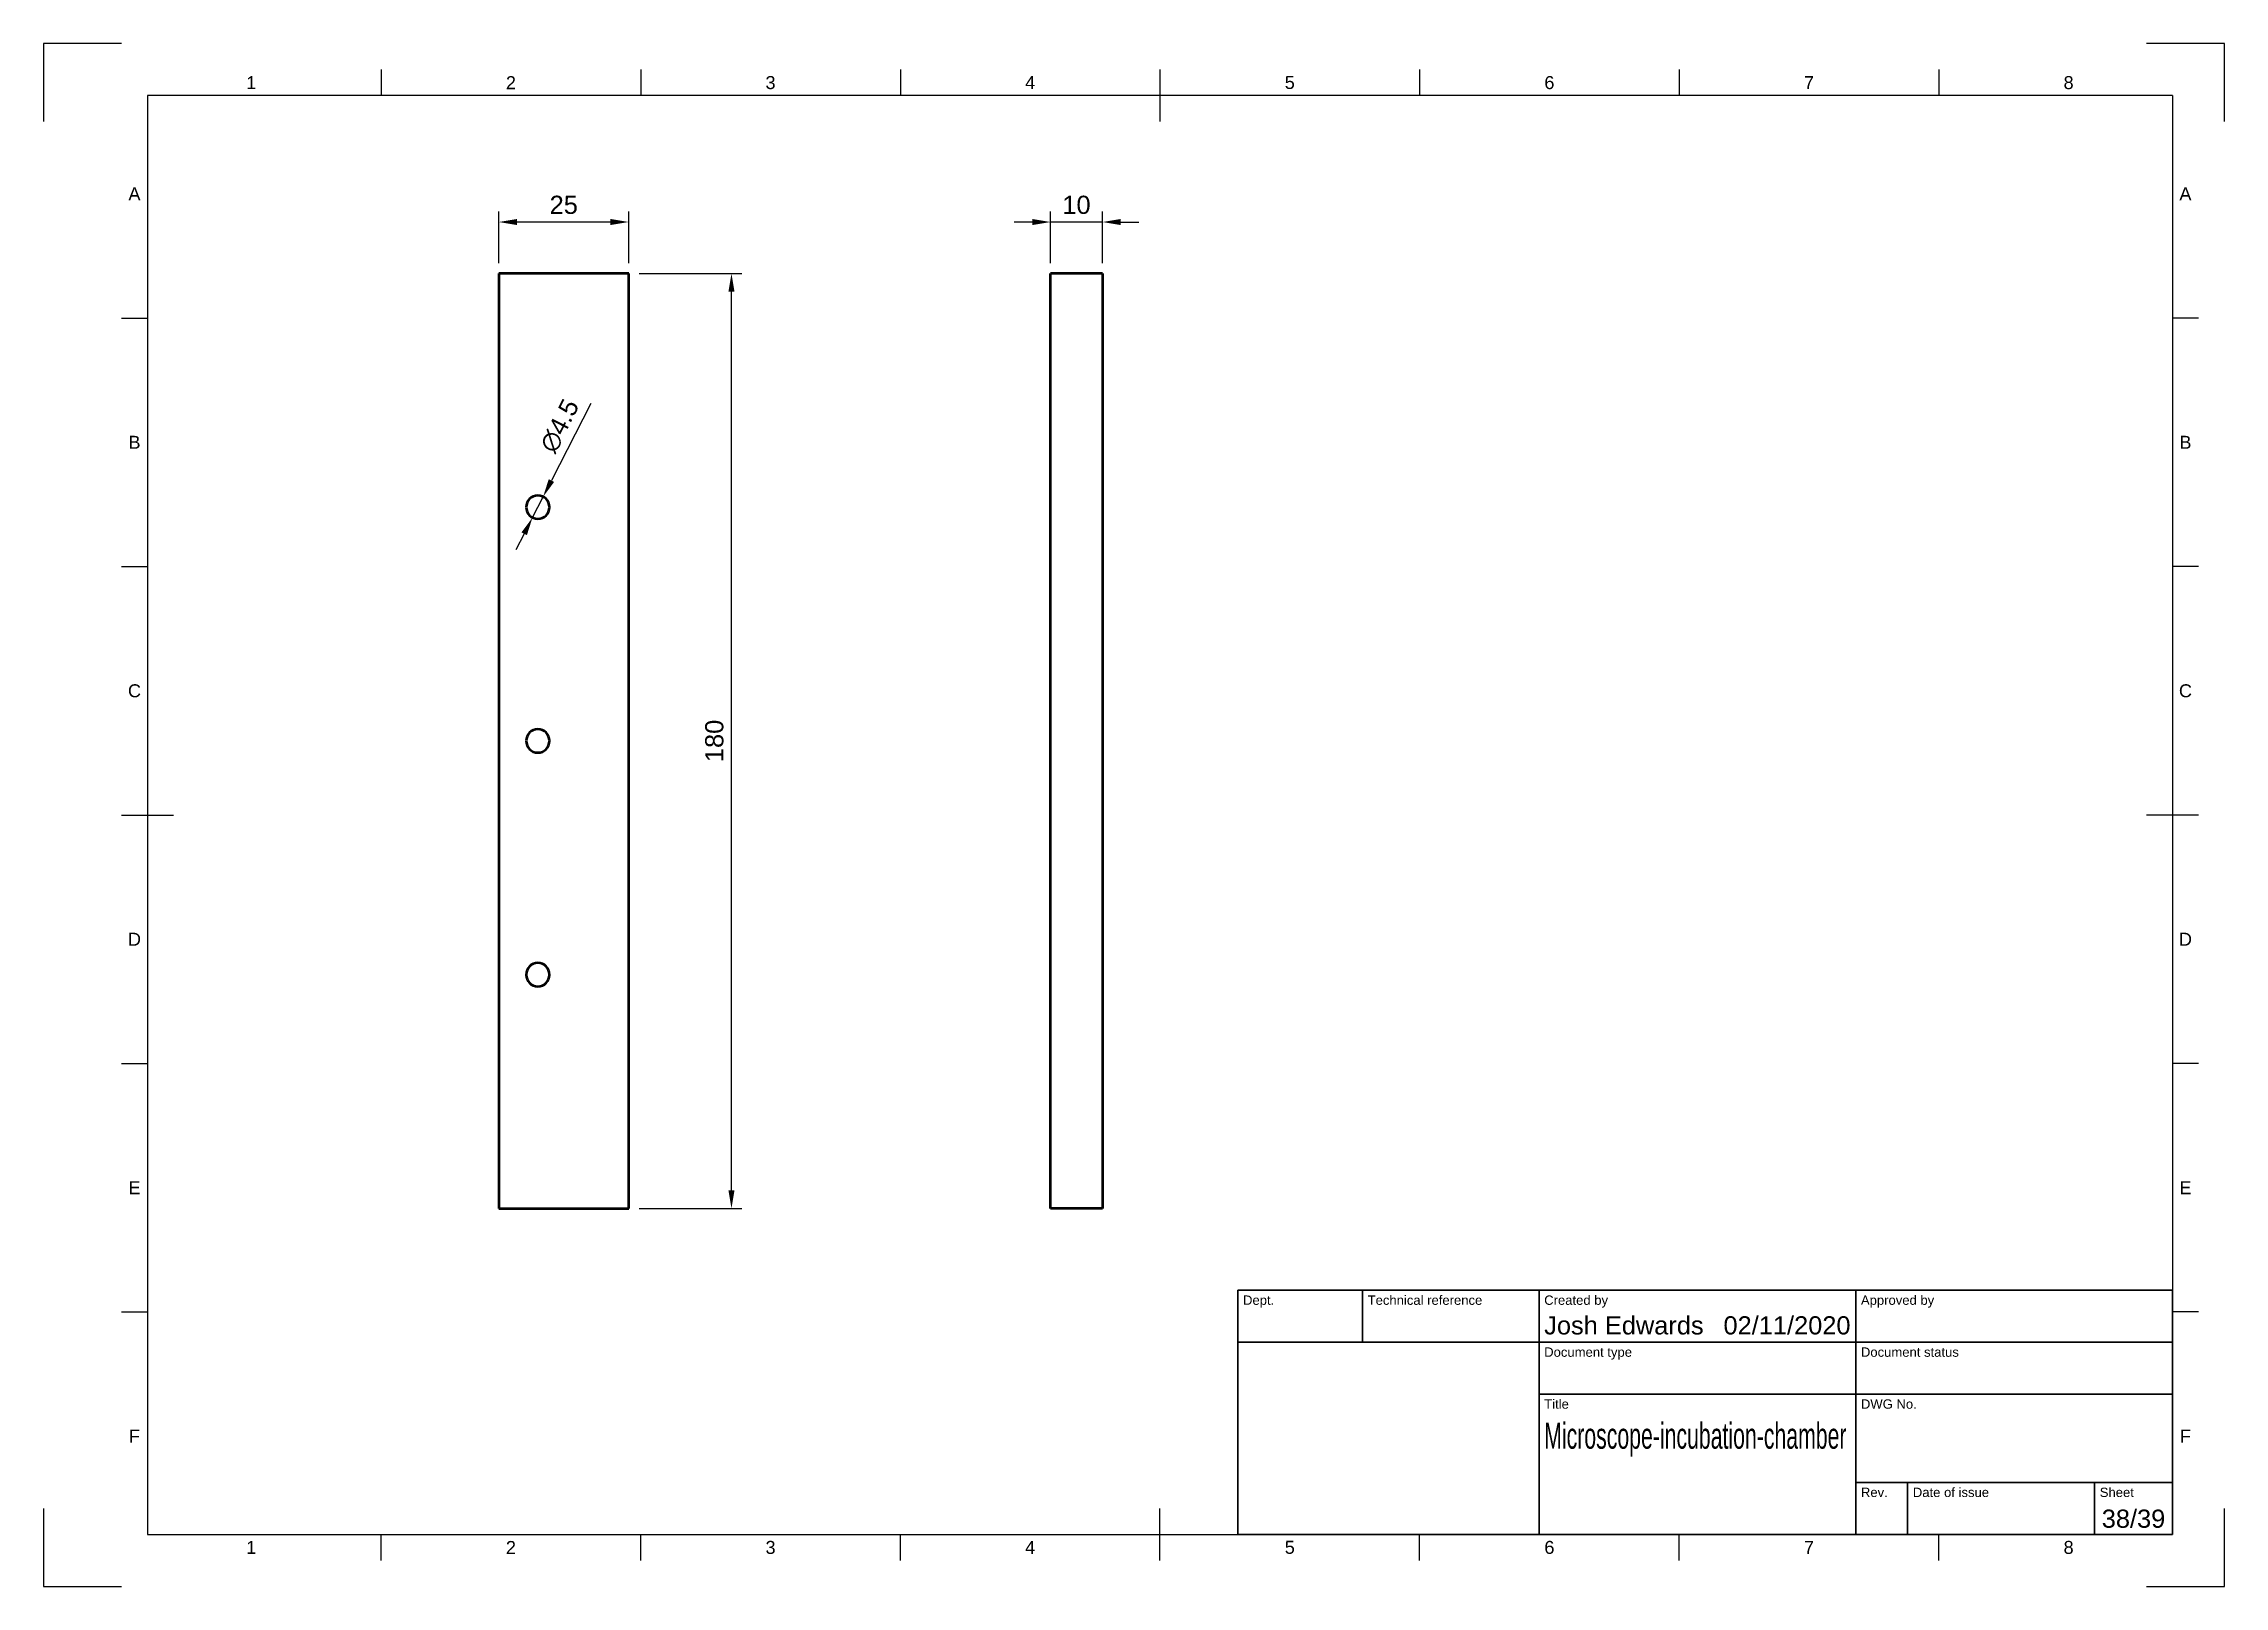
# Model space of a CAD drawing. Header units: millimetres. Extents: x 0 to 420, y 0 to 297.
import ezdxf
from ezdxf.enums import TextEntityAlignment as Align

# ---------------------------------------------------------------- set-up
doc = ezdxf.new("R2010")
doc.units = ezdxf.units.MM
doc.header["$LTSCALE"] = 0.75
for name, color, linetype, lineweight in [('Border', 7, 'Continuous', 25), ('Dimensions', 7, 'Continuous', 25), ('TitleBlock', 7, 'Continuous', 35), ('Visible', 7, 'Continuous', 50)]:
    doc.layers.add(name, color=color, linetype=linetype, lineweight=lineweight)
doc.styles.add('FusionTitle', font='')
doc.styles.get("Standard").update_dxf_attribs({"font": 'arial.ttf'})
doc.styles.get('FusionTitle').set_extended_font_data('Arial Unicode MS')
doc.dimstyles.new('ISO-25', dxfattribs={"dimtxt": 3.5, "dimasz": 3.5, "dimexe": 2, "dimexo": 2, "dimgap": 1.5, "dimtad": 1, "dimzin": 12, "dimdsep": 46, "dimtxsty": 'Standard', "dimcen": 0, "dimclrd": 256, "dimclre": 256, "dimclrt": 256, "dimazin": 3, "dimtp": 0.1, "dimtm": 0.1, "dimtfac": 0.714, "dimtmove": 0, "dimatfit": 3, "dimfxl": 1, "dimtzin": 12, "dimarcsym": 0})

# ---------------------------------------------------------------- blocks, each defined once
blk = doc.blocks.new('ISO_A3_SHEET')
at = {"layer": 'Border'}
for p, q in [((15, 297), (0, 297)), ((0, 297), (0, 282)), ((420, 297), (405, 297)), ((420, 282), (420, 297)), ((65, 292), (65, 287)), ((115, 292), (115, 287)), ((165, 292), (165, 287)), ((215, 292), (215, 282)), ((265, 292), (265, 287)), ((315, 292), (315, 287)), ((365, 292), (365, 287)), ((410, 287), (20, 287)), ((20, 287), (20, 10)), ((410, 287), (410, 10)), ((15, 244.16666), (20, 244.16666)), ((415, 244.16666), (410, 244.16666)), ((15, 196.33333), (20, 196.33333)), ((415, 196.33333), (410, 196.33333)), ((15, 148.5), (25, 148.5)), ((415, 148.5), (405, 148.5)), ((15, 100.66667), (20, 100.66667)), ((415, 100.66667), (410, 100.66667)), ((15, 52.83334), (20, 52.83334)), ((415, 52.83334), (410, 52.83334)), ((0, 15), (0, 0)), ((215, 5), (215, 15)), ((420, 0), (420, 15)), ((20, 10), (410, 10)), ((65, 5), (65, 10)), ((115, 5), (115, 10)), ((165, 5), (165, 10)), ((265, 5), (265, 10)), ((315, 5), (315, 10)), ((365, 5), (365, 10)), ((0, 0), (15, 0)), ((405, 0), (420, 0))]:
    blk.add_line(p, q, dxfattribs=at)
at = {"layer": 'Border', "style": 'FusionTitle'}
for s, p in [('1', (40, 289.5)), ('2', (90, 289.5)), ('3', (140, 289.5)), ('4', (190, 289.5)), ('5', (240, 289.5)), ('6', (290, 289.5)), ('7', (340, 289.5)), ('8', (390, 289.5)), ('A', (17.5, 268.08333)), ('A', (412.5, 268.08333)), ('B', (17.5, 220.25)), ('B', (412.5, 220.25)), ('C', (17.5, 172.41667)), ('C', (412.5, 172.41667)), ('D', (17.5, 124.58334)), ('D', (412.5, 124.58334)), ('E', (17.5, 76.75001)), ('E', (412.5, 76.75001)), ('F', (17.5, 28.91668)), ('F', (412.5, 28.91668)), ('1', (40, 7.5)), ('2', (90, 7.5)), ('3', (140, 7.5)), ('4', (190, 7.5)), ('5', (240, 7.5)), ('6', (290, 7.5)), ('7', (340, 7.5)), ('8', (390, 7.5))]:
    blk.add_text(s, height=2.5, dxfattribs=at).set_placement(p, align=Align.MIDDLE)
blk = doc.blocks.new('ISO_TITLEBLOCK')
at = {"layer": 'TitleBlock'}
for p, q in [((0, 47), (-180, 47)), ((-180, 47), (-180, 0)), ((-156, 37), (-156, 47)), ((-122, 0), (-122, 47)), ((-61, 0), (-61, 47)), ((0, 0), (0, 47)), ((-180, 37), (0, 37)), ((-122, 27), (0, 27)), ((-61, 10), (0, 10)), ((-51, 0), (-51, 10)), ((-15, 0), (-15, 10)), ((-180, 0), (0, 0))]:
    blk.add_line(p, q, dxfattribs=at)
at = {"layer": 'TitleBlock', "style": 'FusionTitle'}
for s, p in [('Dept.', (-179, 46)), ('Technical reference', (-155, 46)), ('Created by', (-121, 46)), ('Approved by', (-60, 46)), ('Document type', (-121, 36)), ('Document status', (-60, 36)), ('Title', (-121, 26)), ('DWG No.', (-60, 26)), ('Rev.', (-60, 9)), ('Date of issue', (-50, 9)), ('Sheet', (-14, 9))]:
    blk.add_text(s, height=1.8, dxfattribs=at).set_placement(p, align=Align.TOP_LEFT)
for tag, p, height in [('DEPT', (-179, 38.5), 3.5), ('TECHNICAL_REFERENCE', (-155, 38.5), 3.5), ('CREATED_BY', (-121, 38.5), 3.5), ('APPROVED_BY', (-60, 38.5), 3.5), ('DOCUMENT_TYPE', (-121, 28.5), 3.5), ('DOCUMENT_STATUS', (-60, 28.5), 3.5), ('TITLE_1', (-121, 16.5), 5), ('TITLE_2', (-121, 9), 5), ('TITLE_3', (-121, 1.5), 5), ('DATE_OF_ISSUE', (-50, 1.5), 3.5)]:
    blk.add_attdef(tag, p, '', height=height, dxfattribs=at)
for tag, p in [('CREATED_DATE', (-62, 38.5)), ('APPROVED_DATE', (-1, 38.5))]:
    blk.add_attdef(tag, text='', height=3.5, dxfattribs=at).set_placement(p, align=Align.RIGHT)
for tag, height, p in [('DRAWING_NUMBER', 5, (-30.5, 16.6)), ('REV', 3.5, (-56, 3.1)), ('SHEET', 3.5, (-7.5, 3.1))]:
    blk.add_attdef(tag, text='', height=height, dxfattribs=at).set_placement(p, align=Align.MIDDLE)
blk = doc.blocks.new('*D9')
at = {"layer": 'Defpoints', "color": 0, "transparency": 16777216}
for p in [(193.923884, 262.659703), (193.923884, 252.760208), (203.923884, 252.760208)]:
    blk.add_point(p, dxfattribs=at)
at = {"layer": 'Dimensions', "lineweight": -2, "transparency": 16777216}
for p, q in [((193.923884, 254.760208), (193.923884, 264.659703)), ((203.923884, 254.760208), (203.923884, 264.659703)), ((190.423884, 262.659703), (186.923884, 262.659703)), ((203.923884, 262.659703), (193.923884, 262.659703)), ((207.423884, 262.659703), (210.923884, 262.659703))]:
    blk.add_line(p, q, dxfattribs=at)
at = {"layer": 'Dimensions', "transparency": 16777216}
for points in [[(190.423884, 263.243036), (190.423884, 262.076369), (193.923884, 262.659703)], [(207.423884, 263.243036), (207.423884, 262.076369), (203.923884, 262.659703)]]:
    blk.add_solid(points, dxfattribs=at)
at = {"layer": 'Dimensions', "transparency": 16777216, "insert": (198.923884, 265.946708), "char_height": 3.5, "attachment_point": 5}
blk.add_mtext('10', dxfattribs=at)
blk = doc.blocks.new('*D10')
at = {"layer": 'Defpoints', "color": 0, "transparency": 16777216}
for p in [(87.677487, 262.659703), (87.677487, 252.760208), (112.677487, 252.760208)]:
    blk.add_point(p, dxfattribs=at)
at = {"layer": 'Dimensions', "lineweight": -2, "transparency": 16777216}
for p, q in [((87.677487, 254.760208), (87.677487, 264.659703)), ((112.677487, 254.760208), (112.677487, 264.659703)), ((109.177487, 262.659703), (91.177487, 262.659703))]:
    blk.add_line(p, q, dxfattribs=at)
at = {"layer": 'Dimensions', "transparency": 16777216}
for points in [[(91.177487, 263.243036), (91.177487, 262.076369), (87.677487, 262.659703)], [(109.177487, 263.243036), (109.177487, 262.076369), (112.677487, 262.659703)]]:
    blk.add_solid(points, dxfattribs=at)
at = {"layer": 'Dimensions', "transparency": 16777216, "insert": (100.177487, 265.946708), "char_height": 3.5, "attachment_point": 5}
blk.add_mtext('25', dxfattribs=at)
blk = doc.blocks.new('*D11')
at = {"layer": 'Defpoints', "color": 0, "transparency": 16777216}
for p in [(112.677487, 252.760208), (132.476476, 252.760208), (112.677487, 72.760208)]:
    blk.add_point(p, dxfattribs=at)
at = {"layer": 'Dimensions', "lineweight": -2, "transparency": 16777216}
for p, q in [((114.677487, 252.760208), (134.476476, 252.760208)), ((132.476476, 76.260208), (132.476476, 249.260208)), ((114.677487, 72.760208), (134.476476, 72.760208))]:
    blk.add_line(p, q, dxfattribs=at)
at = {"layer": 'Dimensions', "transparency": 16777216}
for points in [[(131.893143, 249.260208), (133.05981, 249.260208), (132.476476, 252.760208)], [(131.893143, 76.260208), (133.05981, 76.260208), (132.476476, 72.760208)]]:
    blk.add_solid(points, dxfattribs=at)
at = {"layer": 'Dimensions', "transparency": 16777216, "insert": (129.189471, 162.760208), "char_height": 3.5, "attachment_point": 5, "rotation": 90}
blk.add_mtext('180', dxfattribs=at)
blk = doc.blocks.new('*D12')
at = {"layer": 'Defpoints', "color": 0, "transparency": 16777216}
for p in [(96.202948, 209.762938), (94.152025, 205.757478)]:
    blk.add_point(p, dxfattribs=at)
at = {"layer": 'Dimensions', "lineweight": -2, "transparency": 16777216}
for p, q in [((105.412207, 227.748651), (97.798111, 212.878296)), ((94.152025, 205.757478), (96.202948, 209.762938)), ((92.556862, 202.642119), (90.9617, 199.526761))]:
    blk.add_line(p, q, dxfattribs=at)
at = {"layer": 'Dimensions', "transparency": 16777216}
for points in [[(97.278885, 213.144157), (98.317337, 212.612436), (96.202948, 209.762938)], [(92.037636, 202.90798), (93.076089, 202.376259), (94.152025, 205.757478)]]:
    blk.add_solid(points, dxfattribs=at)
at = {"layer": 'Dimensions', "transparency": 16777216, "insert": (99.389841, 223.413853), "char_height": 3.5, "attachment_point": 5, "rotation": 62.886086}
blk.add_mtext('∅4.5', dxfattribs=at)

msp = doc.modelspace()

# ---------------------------------------------------------------- linework, layer by layer
at = {"layer": 'Visible', "extrusion": (0, 1, 0)}
for p, q in [((87.677487, 252.760208, 5), (87.677487, 72.760208, 5)), ((112.677487, 252.760208, 5), (87.677487, 252.760208, 5)), ((112.677487, 72.760208, 5), (112.677487, 252.760208, 5)), ((203.923884, 252.760208, 12.5), (193.923884, 252.760208, 12.5)), ((193.923884, 72.760208, 12.5), (193.923884, 252.760208, 12.5)), ((203.923884, 252.760208, 12.5), (203.923884, 72.760208, 12.5)), ((87.677487, 72.760208, 5), (112.677487, 72.760208, 5)), ((203.923884, 72.760208, 12.5), (193.923884, 72.760208, 12.5))]:
    msp.add_line(p, q, dxfattribs=at)
at = {"layer": 'Visible', "extrusion": (1e-16, 0, -1)}
for centre in [(-95.177487, 207.760208, -5), (-95.177487, 162.760208, -5), (-95.177487, 117.760208, -5)]:
    msp.add_circle(centre, 2.25, dxfattribs=at)

# ---------------------------------------------------------------- block references
at = {"layer": 'Border'}
msp.add_blockref('ISO_A3_SHEET', (0, 0), dxfattribs=at)
at = {"layer": 'TitleBlock'}
ref = msp.add_blockref('ISO_TITLEBLOCK', (410, 10), dxfattribs=at)
ref.add_attrib('CREATED_DATE', '02/11/2020', dxfattribs={"height": 3.5, "style": 'FusionTitle'}).set_placement((348, 48.5), align=Align.RIGHT)
ref.add_attrib('SHEET', '38/39', dxfattribs={"height": 3.5, "style": 'FusionTitle'}).set_placement((402.5, 13.1), align=Align.MIDDLE)
ref.add_attrib('TITLE_1', 'Microscope-incubation-chamber', (289, 26.5), dxfattribs={"height": 5, "style": 'FusionTitle', "width": 0.585891})
ref.add_attrib('CREATED_BY', 'Josh Edwards', (289, 48.5), dxfattribs={"height": 3.5, "style": 'FusionTitle'})

# ---------------------------------------------------------------- dimensions: what is measured, and where the dimension line sits
at = {"layer": 'Dimensions'}
for p1, p2, distance, picture, middle in [((112.677487, 252.760208), (87.677487, 252.760208), -9.899495, '*D10', (100.177487, 265.946708)), ((203.923884, 252.760208), (193.923884, 252.760208), -9.899495, '*D9', (198.923884, 265.946708)), ((112.677487, 72.760208), (112.677487, 252.760208), -19.798989, '*D11', (129.189471, 162.760208))]:
    dim = msp.add_aligned_dim(p1=p1, p2=p2, distance=distance, dimstyle='ISO-25', override={"dimlfac": 1, "dimclrd": 256, "dimclre": 256}, dxfattribs=at)
    dim.commit()
    dim.dimension.update_dxf_attribs({"geometry": picture, "text_midpoint": middle})
dim = msp.add_diameter_dim_2p(p1=(94.152025, 205.757478), p2=(96.202948, 209.762938), dimstyle='ISO-25', override={"dimlfac": 1, "dimclrd": 256, "dimclre": 256}, dxfattribs=at)
dim.commit()
dim.dimension.update_dxf_attribs({"geometry": '*D12', "text_midpoint": (102.40274, 221.871153), "dimtype": 163})

doc.saveas('drawing.dxf')
